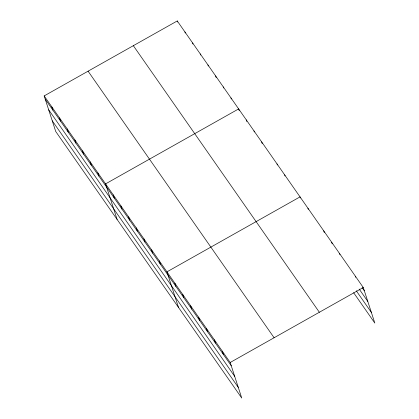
<?xml version="1.0" encoding="UTF-8"?>
<svg xmlns="http://www.w3.org/2000/svg" width="419" height="419" viewBox="0 0 419 419"><rect width="100%" height="100%" fill="white"/><g stroke="black" fill="none" stroke-linecap="round" stroke-linejoin="round"><path stroke-width="0.63" d="M44.168 95.914L230.188 362.487L241.742 398.05L55.722 131.477L44.168 95.914L177.258 20.95L363.278 287.523L374.832 323.086L353.631 292.703M230.188 362.487L363.278 287.523M362.173 287.67L364.331 290.76M359.172 289.068L367.793 301.429M356.276 290.791L371.365 312.417M133.336 45.687L319.357 312.26M88.084 71.178L274.11 337.751M45.221 99.151L231.241 365.724M48.688 109.82L234.708 376.393M52.255 120.808L238.28 387.381M355.37 276.194L355.721 277.273M339.558 253.537L339.909 254.616M331.654 242.208L332.178 243.827M323.746 230.879L324.275 232.498M307.934 208.217L308.284 209.296M300.381 197.967L300.03 196.888L166.94 271.852L178.499 307.415M284.684 174.896L285.035 175.975M277.011 163.902L277.362 164.981M261.666 141.91L262.189 143.528M253.987 130.911L254.338 131.99M246.314 119.918L246.843 121.536M239.17 110.537L238.641 108.919L105.557 183.883L117.111 219.446M230.969 97.926L231.319 99.004M223.296 86.927L223.646 88.006M215.623 75.933L216.146 77.552M207.95 64.935L208.301 66.013M200.277 53.941L200.628 55.02M192.604 42.942L192.955 44.021M184.931 31.949L185.282 33.028M177.258 20.95L177.609 22.029M222.285 351.159L223.337 354.395M214.376 339.83L215.429 343.067M206.473 328.501L207.525 331.738M198.564 317.173L199.617 320.409M190.661 305.839L191.713 309.081M182.752 294.51L183.805 297.752M174.849 283.181L175.901 286.418M159.267 260.859L160.32 264.096M151.594 249.86L152.647 253.097M143.921 238.867L144.974 242.103M136.248 227.868L137.301 231.105M128.575 216.874L129.628 220.111M120.902 205.876L121.955 209.112M113.23 194.877L114.282 198.119M97.884 172.885L98.931 176.127M90.211 161.891L91.258 165.128M82.533 150.892L83.585 154.134M74.86 139.899L75.912 143.136M67.187 128.9L68.239 132.142M59.514 117.907L60.566 121.143M51.841 106.908L52.894 110.15"/></g></svg>
